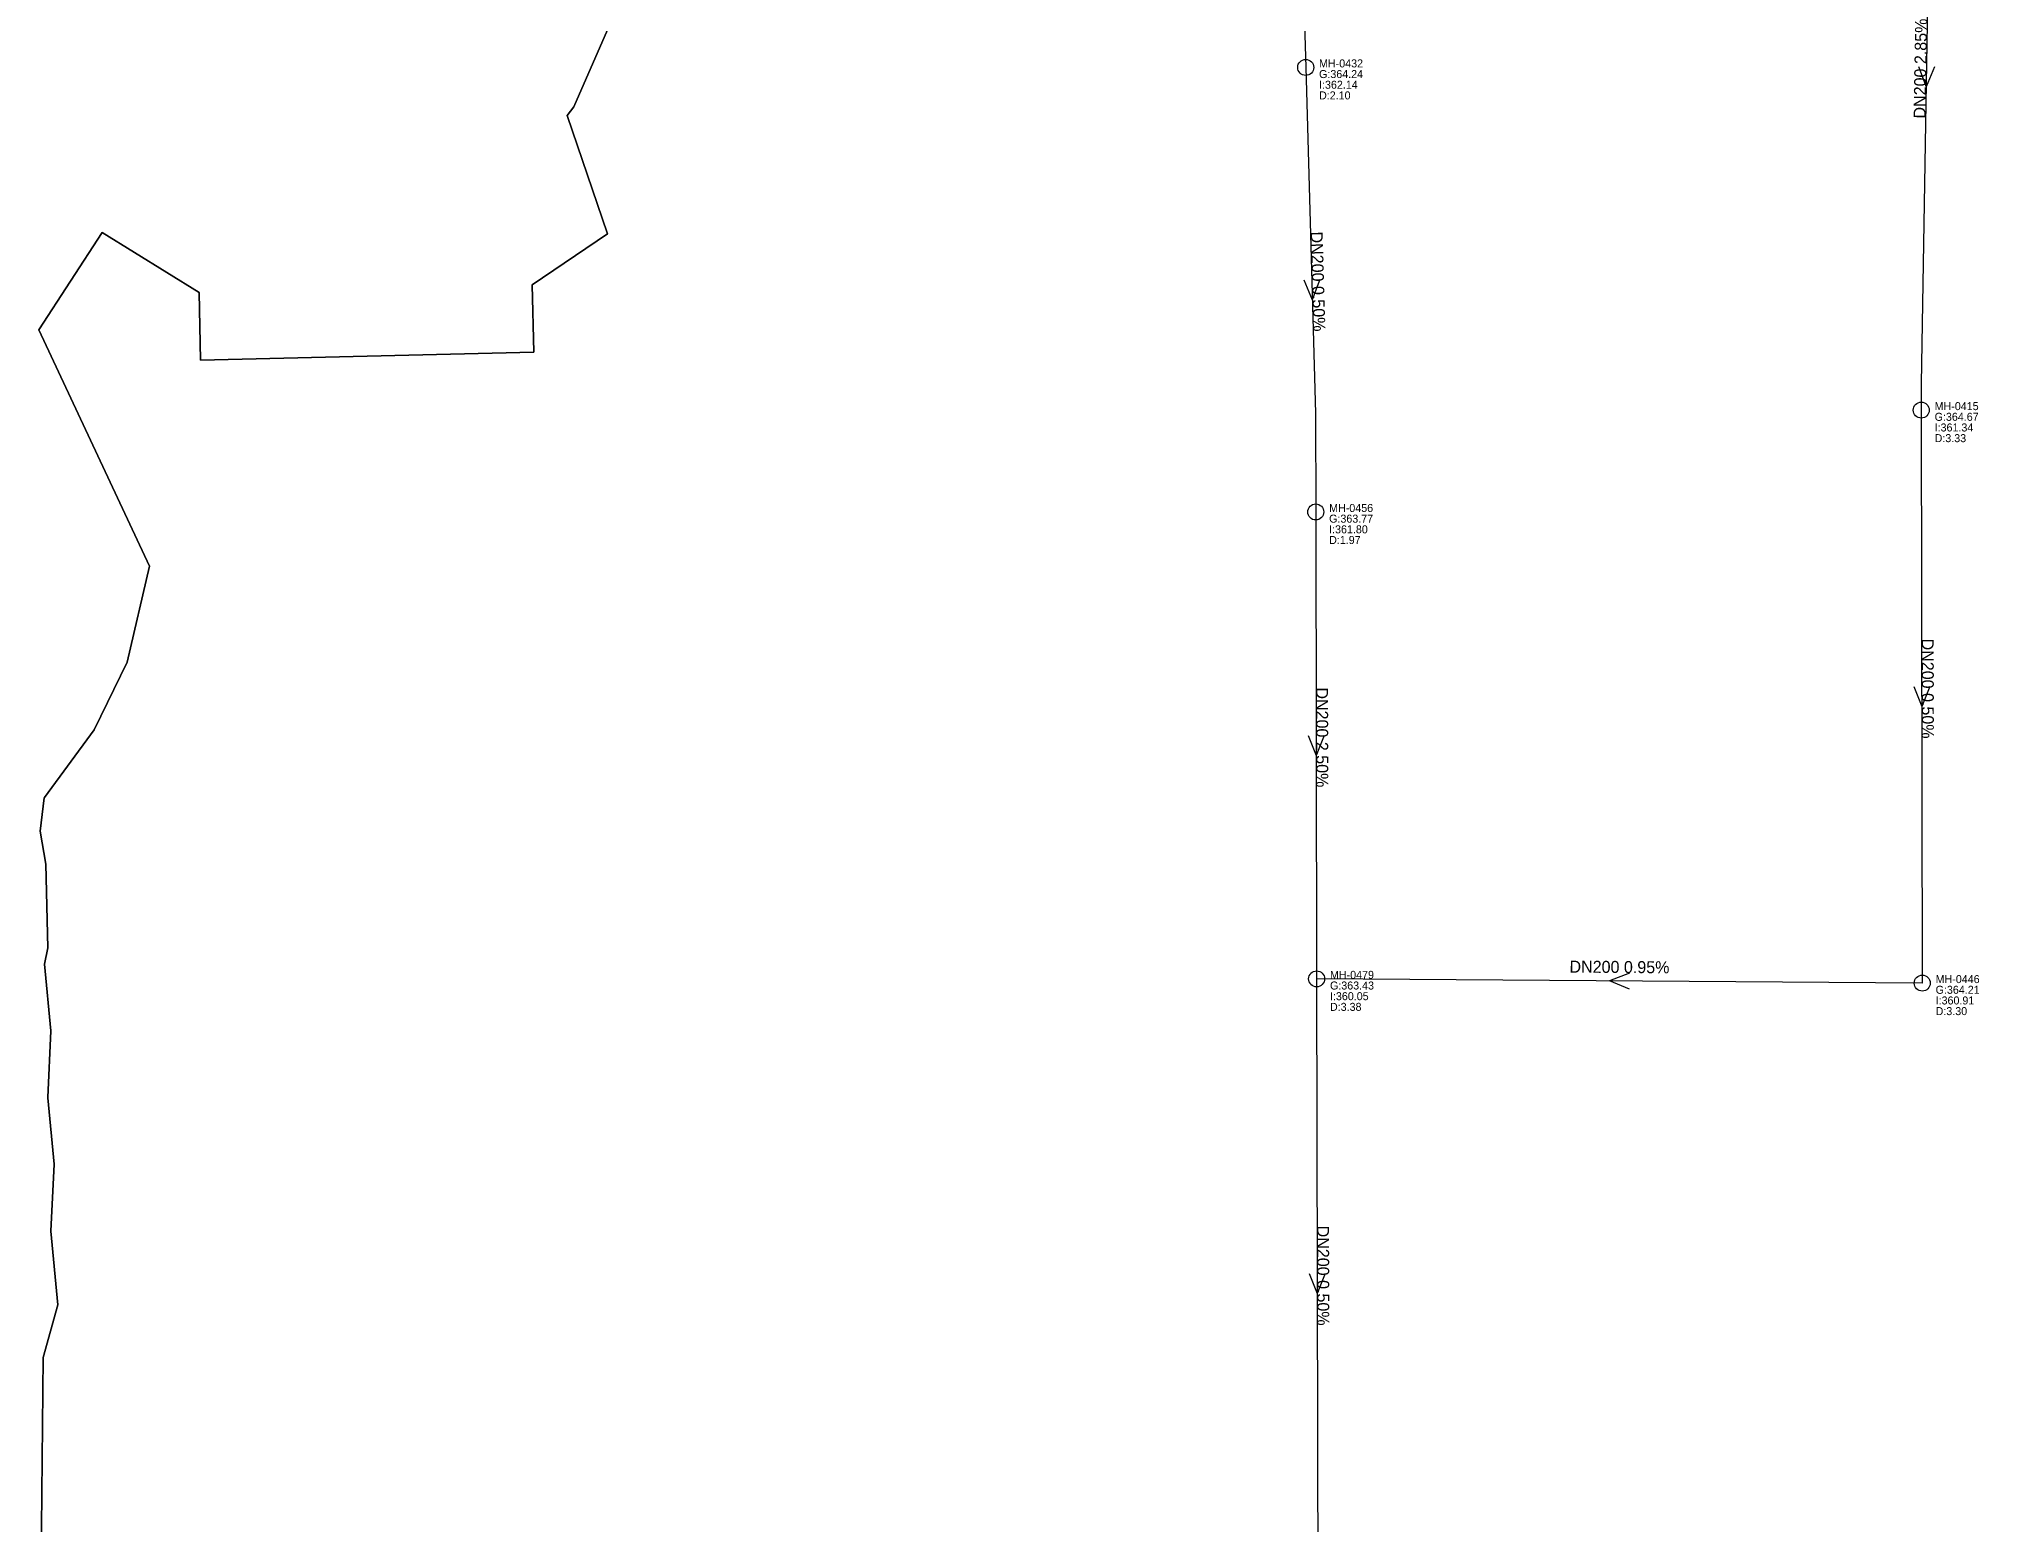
# Model space of a CAD drawing. Header units: metres. Extents: x 449149 to 451990, y 2566737 to 2570847.
# Drawn here: x 450780.6 to 451071.6, y 2569163.2 to 2569386 of the extents above; entities that cross this region are included whole.
import ezdxf
from ezdxf.enums import TextEntityAlignment as Align

# ---------------------------------------------------------------- set-up
doc = ezdxf.new("R2010")
doc.units = ezdxf.units.M
for name, color, linetype in [('SEW-CATCHMENT', 4, 'Continuous'), ('SEW-LABEL', 2, 'Continuous'), ('SEW-MH', 7, 'Continuous'), ('SEW-MH-LABEL', 8, 'Continuous'), ('SEW-PIPE-DN200', 3, 'Continuous')]:
    doc.layers.add(name, color=color, linetype=linetype)

msp = doc.modelspace()

# ---------------------------------------------------------------- linework, layer by layer
at = {"layer": 'SEW-CATCHMENT'}
for points in [[(450881.48, 2569422.87), (450860.89, 2569375.75), (450859.89, 2569374.47), (450865.91, 2569356.73), (450854.61, 2569349.07), (450854.86, 2569338.96), (450804.87, 2569337.77), (450804.71, 2569347.94), (450790.14, 2569356.9), (450780.64, 2569342.33), (450797.23, 2569306.9), (450793.87, 2569292.48), (450788.96, 2569282.36), (450781.48, 2569272.18), (450781.45, 2569272.15), (450780.85, 2569267.16), (450781.69, 2569262.18), (450781.98, 2569249.68), (450781.51, 2569247.19), (450782.46, 2569237.19), (450781.99, 2569227.2), (450781.99, 2569227.18), (450782.94, 2569217.2), (450782.46, 2569207.2), (450782.47, 2569207.18), (450783.52, 2569196.15), (450781.28, 2569188.24), (450780.8, 2569137.27)], [(450780.8, 2569137.27), (450781.28, 2569188.24), (450783.52, 2569196.15), (450782.47, 2569207.18), (450782.46, 2569207.2), (450782.94, 2569217.2), (450781.99, 2569227.18), (450781.99, 2569227.2), (450782.46, 2569237.19), (450781.51, 2569247.19), (450781.98, 2569249.68), (450781.69, 2569262.18), (450780.85, 2569267.16), (450781.45, 2569272.15), (450781.48, 2569272.18), (450788.96, 2569282.36), (450793.87, 2569292.48), (450797.23, 2569306.9), (450780.64, 2569342.33), (450790.14, 2569356.9), (450804.71, 2569347.94), (450804.87, 2569337.77), (450854.86, 2569338.96), (450854.61, 2569349.07), (450865.91, 2569356.73), (450859.89, 2569374.47), (450860.89, 2569375.75), (450881.48, 2569422.87)]]:
    msp.add_lwpolyline(points, dxfattribs=at)
at = {"layer": 'SEW-LABEL'}
for p, q in [((451062.55, 2569381.8), (451063.7, 2569378.78)), ((451064.95, 2569381.76), (451063.7, 2569378.78)), ((450970.35, 2569349.81), (450971.63, 2569346.84)), ((450972.75, 2569349.88), (450971.63, 2569346.84)), ((451061.83, 2569288.83), (451063.04, 2569285.83)), ((451064.23, 2569288.83), (451063.04, 2569285.83)), ((450971.01, 2569281.51), (450972.22, 2569278.51)), ((450973.41, 2569281.51), (450972.22, 2569278.51)), ((451019.2, 2569245.88), (451016.19, 2569244.7)), ((451019.19, 2569243.48), (451016.19, 2569244.7)), ((450971.15, 2569200.81), (450972.36, 2569197.81)), ((450973.55, 2569200.81), (450972.36, 2569197.81))]:
    msp.add_line(p, q, dxfattribs=at)
at = {"layer": 'SEW-MH'}
for centre in [(450970.64, 2569381.67), (451062.96, 2569330.28), (450972.15, 2569315.01), (450972.28, 2569245.01), (451063.11, 2569244.37)]:
    msp.add_circle(centre, 1.2, dxfattribs=at)
at = {"layer": 'SEW-PIPE-DN200'}
for points in [[(450946.83, 2569454.38), (450961.59, 2569437.3), (450966.53, 2569429.23), (450969.52, 2569417.81), (450970.17, 2569397.93), (450970.64, 2569381.67)], [(451064.56, 2569430.27), (451064.56, 2569430.27), (451062.95, 2569334.23), (451062.96, 2569330.28)], [(450970.64, 2569381.67), (450972.12, 2569329.81), (450972.15, 2569315.01)], [(451062.96, 2569330.28), (451063.11, 2569244.37)], [(450972.15, 2569315.01), (450972.28, 2569245.01)], [(450972.28, 2569245.01), (450972.44, 2569153.61)], [(451063.11, 2569244.37), (450972.28, 2569245.01)]]:
    msp.add_lwpolyline(points, dxfattribs=at)

# ---------------------------------------------------------------- texts
at = {"layer": 'SEW-LABEL'}
for s, rotation, p in [('DN200 2.85%', 89.036, (451063.72, 2569381.48)), ('DN200 0.50%', -88.3559, (450971.59, 2569349.54)), ('DN200 0.50%', -89.8945, (451063.03, 2569288.53)), ('DN200 2.50%', -89.8976, (450972.21, 2569281.21)), ('DN200 0.95%', 359.5994, (451017.69, 2569245.89)), ('DN200 0.50%', -89.8978, (450972.36, 2569200.51))]:
    msp.add_text(s, height=1.8, rotation=rotation, dxfattribs=at).set_placement(p, align=Align.CENTER)
at = {"layer": 'SEW-MH-LABEL'}
for s, p in [('MH-0432', (450972.64, 2569381.67)), ('G:364.24', (450972.64, 2569380.07)), ('I:362.14', (450972.64, 2569378.47)), ('D:2.10', (450972.64, 2569376.87)), ('G:364.67', (451064.96, 2569328.68)), ('MH-0415', (451064.96, 2569330.28)), ('I:361.34', (451064.96, 2569327.08)), ('D:3.33', (451064.96, 2569325.48)), ('MH-0456', (450974.15, 2569315.01)), ('G:363.77', (450974.15, 2569313.41)), ('I:361.80', (450974.15, 2569311.81)), ('D:1.97', (450974.15, 2569310.21)), ('MH-0479', (450974.28, 2569245.01)), ('MH-0446', (451065.11, 2569244.37)), ('G:363.43', (450974.28, 2569243.41)), ('I:360.05', (450974.28, 2569241.81)), ('G:364.21', (451065.11, 2569242.77)), ('D:3.38', (450974.28, 2569240.21)), ('D:3.30', (451065.11, 2569239.57)), ('I:360.91', (451065.11, 2569241.17))]:
    msp.add_text(s, height=1.2, dxfattribs=at).set_placement(p)

doc.saveas('drawing.dxf')
